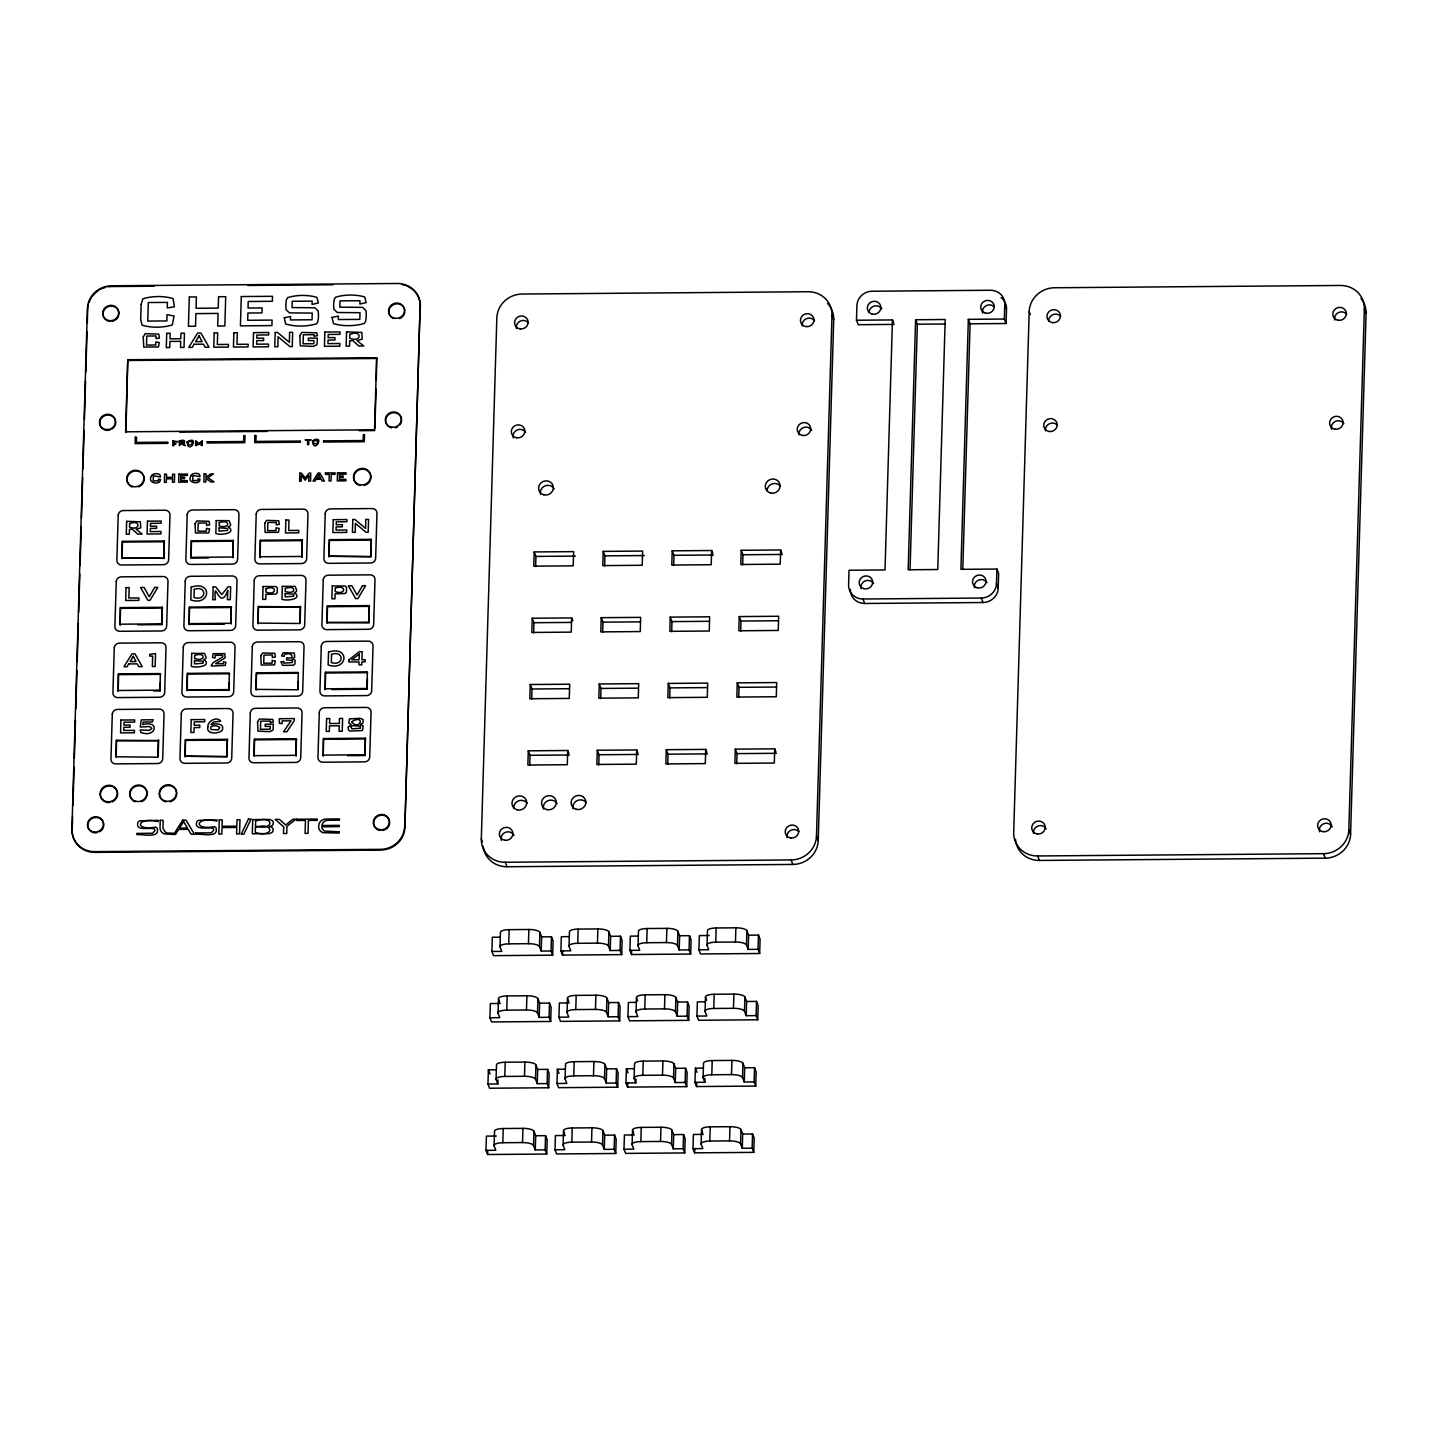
<?xml version="1.0" encoding="UTF-8"?>
<svg xmlns="http://www.w3.org/2000/svg" width="1438" height="1438" viewBox="0 0 1438 1438"><rect width="100%" height="100%" fill="white"/><g stroke="black" fill="none" stroke-linecap="round" stroke-linejoin="round"><path stroke-width="1.5" d="M71.918 829.331L87.412 308.469A23.583 22.325 -21.2 0 1 111.499 285.785L397.355 283.484A23.583 22.325 -21.2 0 1 420.112 305.791L404.887 827.389A23.583 22.325 -21.2 0 1 380.818 850.074L94.944 852.375A23.583 22.325 -21.2 0 1 72.206 830.068L71.918 829.331A23.583 22.325 -21.2 0 0 94.656 851.638L94.944 852.375M72.206 830.068L72.601 816.604M72.943 805.388L74.075 767.209M74.345 758.239L75.477 720.061M75.801 708.844L76.951 670.665M77.203 661.696L78.353 623.535M78.677 612.3L79.809 574.139M80.079 565.152L81.211 526.991M81.481 518.004L82.685 477.596M82.955 468.608L84.087 430.447M84.429 419.231L85.561 381.052M85.831 372.083L87.035 331.657M87.305 322.687L87.7 309.206A23.583 22.325 -21.2 0 1 88.455 304.101M116.442 740.211L115.957 756.783L158.144 757.197L158.629 740.624L116.442 740.211L116.244 757.52M118.419 673.919L118.222 691.229L118.419 673.919L160.319 673.577L160.103 690.905L153.489 690.959M120.397 607.627L120.181 624.937L120.397 607.627L162.296 607.285L162.081 624.613L137.832 624.811M121.871 557.908L122.374 541.335L164.256 540.994L164.058 558.321L121.871 557.908L164.058 558.321M127.766 359.734L125.627 431.813L374.527 429.8L376.684 357.738L127.766 359.734L125.915 432.55M122.158 558.645L122.374 541.335M157.856 756.442L158.342 739.869M162.081 624.613L162.296 607.285M163.77 557.567L164.256 540.994M160.103 690.905L160.355 682.619M184.963 756.226L185.448 739.653L227.348 739.312L227.15 756.64L184.963 756.226L227.15 756.64M186.922 689.934L187.425 673.361L229.325 673.02L229.109 690.348L186.922 689.934L228.822 689.593M224.472 624.11L189.187 624.38L189.403 607.07L231.284 606.728L231.087 624.056M208.798 557.962L191.164 558.106L191.362 540.778L233.262 540.436L233.064 557.764M185.25 756.963L185.448 739.653M187.228 690.671L187.425 673.361M189.187 624.38L189.403 607.07M191.164 558.106L191.362 540.778M226.845 755.885L227.348 739.312M231.284 606.728L230.799 623.301L188.899 623.643M233.262 540.436L232.776 557.009L190.877 557.351M229.109 690.348L229.361 682.061M254.454 739.096L253.969 755.669L295.851 755.327L296.354 738.755L254.454 739.096L254.256 756.424M297.828 689.036L298.313 672.463L256.431 672.804L255.928 689.377L298.115 689.791L298.367 681.504M258.391 606.512L257.905 623.085L300.093 623.499L300.578 606.926L258.391 606.512L258.193 623.84M260.368 540.221L260.17 557.549L260.368 540.221L302.268 539.879L302.07 557.207L302.268 539.879M256.216 690.132L256.431 672.804M299.805 622.744L300.29 606.171M296.138 756.082L296.354 738.755M323.46 738.539L323.244 755.867L323.46 738.539L365.36 738.197L365.144 755.525L347.511 755.669M325.437 672.247L325.222 689.575L325.437 672.247L367.319 671.906L367.121 689.233L331.836 689.521M326.911 622.528L327.397 605.955L369.296 605.614L369.099 622.942L326.911 622.528L368.811 622.187L369.296 605.614M328.889 556.236L329.374 539.663L371.274 539.322L371.076 556.65L328.889 556.236L371.076 556.65M327.199 623.283L327.397 605.955M329.176 556.991L329.374 539.663M365.144 755.525L365.36 738.197M370.77 555.895L371.274 539.322M367.121 689.233L367.427 678.88M374.887 428.362L376.055 389.051M376.307 380.315L376.684 357.738M404.887 827.389L420.112 305.791M482.485 841.769L481.317 838.785L496.829 317.924A24.823 23.493 -21.2 0 1 522.174 294.035L808.048 291.734A24.823 23.493 -21.2 0 1 831.991 315.21L833.716 319.685L818.222 840.547A24.823 23.493 -21.2 0 1 792.859 864.436L507.003 866.737A24.823 23.493 -21.2 0 1 483.168 846.335M485.99 1150.346L495.84 1150.256L494.115 1145.78L494.528 1131.58A9.922 2.966 1.7 0 1 503.228 1128.524L522.947 1128.363A9.922 2.966 1.7 0 1 533.965 1131.257L535.691 1135.732L545.559 1135.66L547.177 1139.831L546.746 1154.049L487.608 1154.516L485.99 1150.346L486.404 1136.128L496.272 1136.056M487.967 1084.054L497.818 1083.964L496.074 1079.489L496.505 1065.288A9.922 2.966 1.7 0 1 505.205 1062.233L524.924 1062.071A9.922 2.966 1.7 0 1 535.943 1064.965L537.668 1069.441L547.536 1069.369L549.154 1073.539L548.723 1087.757L489.585 1088.224L487.967 1084.054L488.381 1069.836L496.272 1069.782M489.927 1017.762L499.795 1017.673L498.051 1013.197L498.483 998.997A9.922 2.966 1.7 0 1 507.183 995.941L526.901 995.779A9.922 2.966 1.7 0 1 537.902 998.673L539.645 1003.149L549.496 1003.077L551.114 1007.247L550.7 1021.465L491.544 1021.933L489.927 1017.762L490.358 1003.544L500.208 1003.472M491.904 951.471L501.772 951.381L500.029 946.905L500.442 932.705A9.922 2.966 1.7 0 1 509.142 929.649L528.86 929.487A9.922 2.966 1.7 0 1 539.879 932.381L541.623 936.857L551.473 936.785L553.091 940.955L552.677 955.174L493.522 955.641L491.904 951.471L492.335 937.252L500.208 937.199M487.608 1154.516L487.734 1150.454M497.818 1083.964L497.943 1079.902M494.115 1145.78A9.922 2.966 1.7 0 1 502.815 1142.725L503.228 1128.524M496.074 1079.489A9.922 2.966 1.7 0 1 504.774 1076.433L505.205 1062.233M498.051 1013.197A9.922 2.966 1.7 0 1 506.751 1010.141L507.183 995.941M500.029 946.905A9.922 2.966 1.7 0 1 508.728 943.849L509.142 929.649M528.285 750.816L527.872 765.034L567.291 764.71L567.722 750.51L528.285 750.816L530.029 755.292L529.723 765.447M530.263 684.524L529.831 698.742L569.268 698.419L569.682 684.218L530.263 684.524L531.988 689L531.701 699.156M532.24 618.232L531.808 632.45L571.246 632.127L571.659 617.927L532.24 618.232L533.965 622.708L533.66 632.864M534.199 551.94L533.786 566.159L573.205 565.835L573.636 551.635L534.199 551.94L535.943 556.416L535.637 566.572M546.746 1154.049L545.128 1149.861L535.278 1149.951L533.534 1145.475A9.922 2.966 1.7 0 0 522.533 1142.563L522.947 1128.363M548.723 1087.757L547.105 1083.569L537.255 1083.659L535.511 1079.183A9.922 2.966 1.7 0 0 524.493 1076.271L524.924 1062.071M550.7 1021.465L549.082 1017.277L539.214 1017.367L537.488 1012.891A9.922 2.966 1.7 0 0 526.47 1009.979L526.901 995.779M552.677 955.174L551.06 950.985L541.191 951.075L539.466 946.599A9.922 2.966 1.7 0 0 528.447 943.688L528.86 929.487M533.534 1145.475L533.965 1131.257M535.511 1079.183L535.943 1064.965M537.488 1012.891L537.902 998.673M539.466 946.599L539.879 932.381M535.278 1149.951L535.691 1135.732M537.255 1083.659L537.668 1069.441M539.214 1017.367L539.645 1003.149M541.191 951.075L541.623 936.857M545.128 1149.861L545.559 1135.66M547.105 1083.569L547.536 1069.369M549.082 1017.277L549.496 1003.077M551.06 950.985L551.473 936.785M554.996 1149.789L564.846 1149.699L563.121 1145.223L563.534 1131.023A9.922 2.966 1.7 0 1 572.234 1127.967L591.953 1127.805A9.922 2.966 1.7 0 1 602.971 1130.699L604.697 1135.175L614.565 1135.103L616.183 1139.273L615.752 1153.492L556.614 1153.959L554.996 1149.789L555.41 1135.571L565.278 1135.499M556.955 1083.497L566.824 1083.407L565.08 1078.931L565.511 1064.731A9.922 2.966 1.7 0 1 574.211 1061.675L593.93 1061.514A9.922 2.966 1.7 0 1 604.931 1064.408L606.674 1068.883L616.525 1068.811L618.16 1072.982L617.729 1087.2L558.591 1087.667L556.955 1083.497L557.387 1069.279L565.278 1069.225M558.933 1017.205L568.801 1017.115L567.057 1012.64L567.489 998.439A9.922 2.966 1.7 0 1 576.189 995.384L595.889 995.222A9.922 2.966 1.7 0 1 606.908 998.116L608.651 1002.592L618.502 1002.52L620.12 1006.69L619.706 1020.908L560.55 1021.375L558.933 1017.205L559.364 1002.987L569.214 1002.915M560.91 950.913L570.76 950.824L569.035 946.348L569.448 932.148A9.922 2.966 1.7 0 1 578.148 929.092L597.866 928.93A9.922 2.966 1.7 0 1 608.885 931.824L610.629 936.3L620.479 936.228L622.097 940.398L621.683 954.616L562.528 955.084L560.91 950.913L561.323 936.695L569.214 936.641M562.528 955.084L562.653 951.021M563.121 1145.223A9.922 2.966 1.7 0 1 571.821 1142.167L572.234 1127.967M565.08 1078.931A9.922 2.966 1.7 0 1 573.78 1075.876L574.211 1061.675M567.057 1012.64A9.922 2.966 1.7 0 1 575.757 1009.584L576.189 995.384M569.035 946.348A9.922 2.966 1.7 0 1 577.734 943.292L578.148 929.092M597.291 750.259L596.86 764.477L636.297 764.153L636.728 749.953L597.291 750.259L599.035 754.734L598.729 764.89M599.269 683.967L598.837 698.185L638.274 697.861L638.688 683.661L599.269 683.967L600.994 688.442L600.689 698.598M601.228 617.675L600.814 631.893L640.252 631.57L640.665 617.369L601.228 617.675L602.971 622.151L602.666 632.307M603.205 551.383L602.792 565.601L642.211 565.278L642.642 551.078L603.205 551.383L604.949 555.859L604.643 566.015M615.752 1153.492L614.134 1149.304L604.284 1149.393L602.54 1144.918A9.922 2.966 1.7 0 0 591.521 1142.006L591.953 1127.805M617.729 1087.2L616.111 1083.012L606.243 1083.102L604.517 1078.626A9.922 2.966 1.7 0 0 593.499 1075.714L593.93 1061.514M619.706 1020.908L618.088 1016.72L608.22 1016.81L606.494 1012.334A9.922 2.966 1.7 0 0 595.476 1009.422L595.889 995.222M621.683 954.616L620.048 950.428L610.197 950.518L608.454 946.042A9.922 2.966 1.7 0 0 597.453 943.13L597.866 928.93M602.54 1144.918L602.971 1130.699M604.517 1078.626L604.931 1064.408M606.494 1012.334L606.908 998.116M608.454 946.042L608.885 931.824M604.284 1149.393L604.697 1135.175M606.243 1083.102L606.674 1068.883M608.22 1016.81L608.651 1002.592M610.197 950.518L610.629 936.3M614.134 1149.304L614.565 1135.103M616.111 1083.012L616.525 1068.811M618.088 1016.72L618.502 1002.52M620.048 950.428L620.479 936.228M624.002 1149.232L633.852 1149.142L632.109 1144.666L632.54 1130.466A9.922 2.966 1.7 0 1 641.24 1127.41L660.959 1127.248A9.922 2.966 1.7 0 1 671.977 1130.142L673.703 1134.618L683.571 1134.546L685.189 1138.716L684.758 1152.934L625.62 1153.402L624.002 1149.232L624.416 1135.031L634.266 1134.942M625.961 1082.94L635.83 1082.85L634.086 1078.374L634.518 1064.174A9.922 2.966 1.7 0 1 643.217 1061.118L662.936 1060.956A9.922 2.966 1.7 0 1 673.937 1063.85L675.68 1068.326L685.531 1068.254L687.148 1072.424L686.735 1086.643L627.579 1087.11L625.961 1082.94L626.393 1068.74L634.284 1068.668M627.939 1016.648L637.789 1016.558L636.063 1012.082L636.477 997.882A9.922 2.966 1.7 0 1 645.177 994.826L664.895 994.665A9.922 2.966 1.7 0 1 675.914 997.559L677.658 1002.034L687.508 1001.962L689.126 1006.133L688.712 1020.351L629.556 1020.818L627.939 1016.648L628.37 1002.448L636.243 1002.376M629.916 950.356L639.766 950.266L638.041 945.791L638.454 931.59A9.922 2.966 1.7 0 1 647.154 928.535L666.873 928.373A9.922 2.966 1.7 0 1 677.891 931.267L679.617 935.743L689.485 935.671L691.103 939.841L690.671 954.059L631.534 954.526L629.916 950.356L630.329 936.156L638.22 936.084M627.579 1087.11L627.705 1083.048M631.534 954.526L631.659 950.464M635.83 1082.85L635.938 1078.806M632.109 1144.666A9.922 2.966 1.7 0 1 640.809 1141.61L641.24 1127.41M634.086 1078.374A9.922 2.966 1.7 0 1 642.786 1075.318L643.217 1061.118M636.063 1012.082A9.922 2.966 1.7 0 1 644.763 1009.027L645.177 994.826M638.041 945.791A9.922 2.966 1.7 0 1 646.741 942.735L647.154 928.535M666.297 749.701L665.866 763.92L705.303 763.596L705.716 749.396L666.297 749.701L668.023 754.177L667.735 764.333M668.275 683.409L667.843 697.628L707.28 697.304L707.694 683.104L668.275 683.409L670 687.885L669.695 698.041M670.234 617.118L669.82 631.336L709.24 631.012L709.671 616.812L670.234 617.118L671.977 621.593L671.672 631.749M672.211 550.826L671.798 565.044L711.217 564.721L711.648 550.52L672.211 550.826L673.955 555.302L673.649 565.458M684.758 1152.934L683.14 1148.746L673.29 1148.836L671.546 1144.36A9.922 2.966 1.7 0 0 660.527 1141.448L660.959 1127.248M686.735 1086.643L685.117 1082.455L675.249 1082.544L673.523 1078.069A9.922 2.966 1.7 0 0 662.505 1075.157L662.936 1060.956M688.712 1020.351L687.094 1016.163L677.226 1016.253L675.501 1011.777A9.922 2.966 1.7 0 0 664.482 1008.865L664.895 994.665M690.671 954.059L689.054 949.871L679.203 949.961L677.46 945.485A9.922 2.966 1.7 0 0 666.459 942.573L666.873 928.373M671.546 1144.36L671.977 1130.142M673.523 1078.069L673.937 1063.85M675.501 1011.777L675.914 997.559M677.46 945.485L677.891 931.267M673.29 1148.836L673.703 1134.618M675.249 1082.544L675.68 1068.326M677.226 1016.253L677.658 1002.034M679.203 949.961L679.617 935.743M683.14 1148.746L683.571 1134.546M685.117 1082.455L685.531 1068.254M687.094 1016.163L687.508 1001.962M689.054 949.871L689.485 935.671M692.99 1148.674L702.858 1148.585L701.115 1144.109L701.546 1129.909A9.922 2.966 1.7 0 1 710.246 1126.853L729.965 1126.691A9.922 2.966 1.7 0 1 740.965 1129.603L742.709 1134.061L752.559 1133.989L754.195 1138.159L753.764 1152.377L694.626 1152.845L692.99 1148.674L693.422 1134.474L703.272 1134.384M694.967 1082.383L704.836 1082.293L703.092 1077.817L703.524 1063.617A9.922 2.966 1.7 0 1 712.223 1060.561L731.924 1060.399A9.922 2.966 1.7 0 1 742.943 1063.311L744.686 1067.769L754.537 1067.697L756.154 1071.867L755.741 1086.085L696.585 1086.553L694.967 1082.383L695.399 1068.182L703.272 1068.11M696.945 1016.091L706.795 1016.001L705.069 1011.543L705.483 997.325A9.922 2.966 1.7 0 1 714.183 994.269L733.901 994.107A9.922 2.966 1.7 0 1 744.92 997.019L746.646 1001.495L756.514 1001.405L758.132 1005.575L757.718 1019.794L698.562 1020.261L696.945 1016.091L697.358 1001.891L705.249 1001.819M698.922 949.799L708.772 949.709L707.047 945.251L707.46 931.033A9.922 2.966 1.7 0 1 716.16 927.977L735.879 927.816A9.922 2.966 1.7 0 1 746.897 930.728L748.623 935.203L758.491 935.113L760.109 939.284L759.677 953.502L700.54 953.969L698.922 949.799L699.335 935.599L709.204 935.509M694.626 1152.845L694.734 1148.782M696.585 1086.553L696.711 1082.49M704.836 1082.293L704.944 1078.248M701.115 1144.109A9.922 2.966 1.7 0 1 709.815 1141.053L710.246 1126.853M703.092 1077.817A9.922 2.966 1.7 0 1 711.792 1074.761L712.223 1060.561M705.069 1011.543A9.922 2.966 1.7 0 1 713.769 1008.469L714.183 994.269M707.047 945.251A9.922 2.966 1.7 0 1 715.747 942.178L716.16 927.977M735.303 749.162L734.872 763.362L774.309 763.039L774.723 748.839L735.303 749.162L737.029 753.62L736.723 763.776M737.263 682.87L736.849 697.071L776.286 696.747L776.7 682.547L737.263 682.87L739.006 687.328L738.701 697.484M739.24 616.578L738.826 630.779L778.246 630.455L778.677 616.255L739.24 616.578L740.983 621.054L740.678 631.192M741.217 550.287L740.786 564.487L780.223 564.163L780.654 549.963L741.217 550.287L742.961 554.762L742.655 564.9M753.764 1152.377L752.146 1148.189L742.278 1148.279L740.552 1143.803A9.922 2.966 1.7 0 0 729.533 1140.891L729.965 1126.691M755.741 1086.085L754.123 1081.897L744.255 1081.987L742.529 1077.511A9.922 2.966 1.7 0 0 731.511 1074.599L731.924 1060.399M757.718 1019.794L756.082 1015.605L746.232 1015.695L744.489 1011.22A9.922 2.966 1.7 0 0 733.488 1008.308L733.901 994.107M759.677 953.502L758.06 949.314L748.209 949.404L746.466 944.928A9.922 2.966 1.7 0 0 735.447 942.016L735.879 927.816M740.552 1143.803L740.965 1129.603M742.529 1077.511L742.943 1063.311M744.489 1011.22L744.92 997.019M746.466 944.928L746.897 930.728M742.278 1148.279L742.709 1134.061M744.255 1081.987L744.686 1067.769M746.232 1015.695L746.646 1001.495M748.209 949.404L748.623 935.203M752.146 1148.189L752.559 1133.989M754.123 1081.897L754.537 1067.697M756.082 1015.605L756.514 1001.405M758.06 949.314L758.491 935.113M818.222 840.547L816.478 836.071L831.991 315.21M894.184 324.413L858.198 324.7L856.473 320.225L856.904 305.539A14.901 14.092 -21.2 0 1 872.111 291.231L990.405 290.26A14.901 14.092 -21.2 0 1 1004.767 304.353L1006.51 308.828L1006.079 323.514L970.093 323.802L968.349 319.326L1004.335 319.038L1006.079 323.514M856.473 320.225L892.459 319.937L885.017 569.951L849.031 570.239L848.6 584.924A14.901 14.092 -21.2 0 0 862.962 598.999L864.687 603.475L982.981 602.522A14.901 14.092 -21.2 0 0 998.188 588.196L998.637 573.528L996.894 569.053L960.908 569.34L968.349 319.326M915.611 319.757L908.169 569.772L937.756 569.52L945.197 319.506L915.611 319.757L917.354 324.215L910.038 569.772M962.777 569.34L970.093 323.802M998.188 588.196L996.462 583.72L996.894 569.053M1004.335 319.038L1004.767 304.353M1366.082 313.412L1364.356 308.936A24.823 23.493 -21.2 0 0 1340.414 285.461L1054.539 287.762A24.823 23.493 -21.2 0 0 1029.195 311.633L1013.7 832.494A24.823 23.493 -21.2 0 0 1037.625 855.97L1039.368 860.445L1325.243 858.144A24.823 23.493 -21.2 0 0 1350.588 834.274L1366.082 313.412A24.823 23.493 -21.2 0 0 1362.325 300.29M1350.588 834.274L1348.844 829.798L1364.356 308.936M107.958 286.863A23.583 22.325 -21.2 0 1 111.787 286.539L154.208 286.198M248.019 285.443L332.879 284.76M917.354 324.215L944.82 323.999M128.054 360.489L376.972 358.475M179.732 432.119L267.18 431.418M359.123 430.681L374.815 430.555M122.661 542.072L164.543 541.749M191.649 541.533L233.549 541.191M260.655 540.976L302.555 540.634M329.662 540.418L371.561 540.077M259.883 556.794L301.782 556.452M535.943 556.416L575.38 556.111M604.949 555.859L644.368 555.553M673.955 555.302L713.374 554.996M742.961 554.762L782.38 554.439M862.962 598.999L981.255 598.046A14.901 14.092 -21.2 0 0 996.462 583.72M120.684 608.364L162.584 608.04M189.69 607.807L231.572 607.483M258.696 607.267L300.578 606.926M327.684 606.71L369.584 606.369M119.893 624.2L161.793 623.858M533.965 622.708L571.21 622.42M602.971 622.151L640.216 621.863M671.977 621.593L709.222 621.306M740.983 621.054L778.228 620.749M118.707 674.656L160.607 674.332M187.713 674.098L229.613 673.775M256.719 673.559L298.619 673.218M325.725 673.002L367.607 672.66M117.934 690.492L159.816 690.15M324.934 688.82L366.834 688.478M531.988 689L569.232 688.712M600.994 688.442L638.238 688.155M670 687.885L707.244 687.598M739.006 687.328L776.25 687.04M116.73 740.947L158.629 740.624M185.736 740.39L227.635 740.067M254.742 739.851L296.641 739.509M323.748 739.294L365.647 738.952M322.957 755.112L364.857 754.77M530.029 755.292L569.448 754.986M599.035 754.734L638.454 754.429M668.023 754.177L707.46 753.871M737.029 753.62L776.466 753.314M94.656 851.638L380.531 849.337A23.583 22.325 -21.2 0 0 404.599 826.652M1037.625 855.97L1323.499 853.669A24.823 23.493 -21.2 0 0 1348.844 829.798M481.317 838.785A24.823 23.493 -21.2 0 0 505.259 862.261L791.134 859.96A24.823 23.493 -21.2 0 0 816.478 836.071M508.728 943.849L528.447 943.688M577.734 943.292L597.453 943.13M646.741 942.735L666.459 942.573M715.747 942.178L735.447 942.016M506.751 1010.141L526.47 1009.979M575.757 1009.584L595.476 1009.422M644.763 1009.027L664.482 1008.865M713.769 1008.469L733.488 1008.308M504.774 1076.433L524.493 1076.271M573.78 1075.876L593.499 1075.714M642.786 1075.318L662.505 1075.157M711.792 1074.761L731.511 1074.599M502.815 1142.725L522.533 1142.563M571.821 1142.167L591.521 1142.006M640.809 1141.61L660.527 1141.448M709.815 1141.053L729.533 1140.891M196.629 442.311C198.516 449.735 202.686 436.757 201.086 445.492L202.165 445.492L202.309 440.657L198.965 443.605L195.748 440.711L195.604 445.546L196.539 445.528L196.629 442.041M1323.499 853.669L1325.243 858.144M1029.195 311.633L1030.345 314.616M892.459 319.937L893.609 322.921M981.255 598.046L982.981 602.522M780.654 549.963L781.805 552.947M711.648 550.52L712.799 553.504M774.723 748.839L775.891 751.822M791.134 859.96L792.859 864.436M705.716 749.396L706.885 752.38M636.728 749.953L637.879 752.937M571.659 617.927L572.827 620.91M705.483 997.325L706.651 1000.309M695.399 1068.182L697.017 1072.353M567.722 750.51L568.873 753.494M701.546 1129.909L702.697 1132.892M636.477 997.882L637.645 1000.866M626.393 1068.74L628.011 1072.91M632.54 1130.466L633.691 1133.45M567.489 998.439L568.639 1001.423M505.259 862.261L507.003 866.737M557.387 1069.279L559.005 1073.467M563.534 1131.023L564.685 1134.007M498.483 998.997L499.633 1001.98M488.381 1069.836L489.999 1074.024M393.221 318.445A8.071 7.639 -21.2 0 1 392.322 305.269A8.071 7.639 -21.2 0 1 404.815 310.428M404.815 311.866A8.071 7.639 -21.2 0 1 399.584 318.589M109.737 321.393A8.071 7.639 -21.2 0 1 103.033 313.017A8.071 7.639 -21.2 0 1 111.876 306.078A8.071 7.639 -21.2 0 1 118.959 314.185M118.671 315.605A8.071 7.639 -21.2 0 1 115.489 319.955M114.177 320.692A8.071 7.639 -21.2 0 1 111.751 321.393M388.314 426.331A8.071 7.639 -21.2 0 1 387.469 415.636A8.071 7.639 -21.2 0 1 398.632 414.198A8.071 7.639 -21.2 0 1 399.944 424.839M397.697 426.834A8.071 7.639 -21.2 0 1 395.378 427.805M391.388 427.841A8.071 7.639 -21.2 0 1 389.123 426.888M162.692 800.409A8.682 8.233 -21.2 0 1 160.786 789.714A8.682 8.233 -21.2 0 1 171.661 786.119A8.682 8.233 -21.2 0 1 176.407 795.879M176.011 796.904A8.682 8.233 -21.2 0 1 173.189 800.337M172.236 800.948A8.682 8.233 -21.2 0 1 170.133 801.775M165.658 801.829A8.682 8.233 -21.2 0 1 163.608 801.002M376.738 829.115A8.071 7.639 -21.2 0 1 374.707 819.193A8.071 7.639 -21.2 0 1 384.791 815.67A8.071 7.639 -21.2 0 1 389.321 824.693M388.979 825.628A8.071 7.639 -21.2 0 1 386.139 829.043M384.827 829.78A8.071 7.639 -21.2 0 1 382.4 830.481M379.902 830.427A8.071 7.639 -21.2 0 1 377.565 829.618M91.69 831.919A8.071 7.639 -21.2 0 1 88.599 821.943A8.071 7.639 -21.2 0 1 98.916 817.97A8.071 7.639 -21.2 0 1 103.302 827.461M102.907 828.378A8.071 7.639 -21.2 0 1 99.402 831.865M97.029 832.692A8.071 7.639 -21.2 0 1 92.589 832.332M132.296 799.941A8.682 8.233 -21.2 0 1 131.865 789.049A8.682 8.233 -21.2 0 1 143.081 786.82A8.682 8.233 -21.2 0 1 146.442 797.137M145.903 798.126A8.682 8.233 -21.2 0 1 145.256 799.025M144.483 799.852A8.682 8.233 -21.2 0 1 143.62 800.571M142.668 801.182A8.682 8.233 -21.2 0 1 141.643 801.667M135.028 801.721A8.682 8.233 -21.2 0 1 133.123 800.66M415.025 291.752A23.583 22.325 -21.2 0 1 420.399 306.528M402.209 284.616A23.583 22.325 -21.2 0 1 405.139 285.371M406.559 285.874A23.583 22.325 -21.2 0 1 408.608 286.791M409.273 287.151A23.583 22.325 -21.2 0 1 412.922 289.685M413.479 290.17A23.583 22.325 -21.2 0 1 414.521 291.213M129.33 485.163A8.682 8.233 -21.2 0 1 128.917 474.252A8.682 8.233 -21.2 0 1 140.133 472.041A8.682 8.233 -21.2 0 1 143.494 482.359M142.955 483.33A8.682 8.233 -21.2 0 1 141.535 485.055M140.672 485.774A8.682 8.233 -21.2 0 1 138.677 486.871M132.08 486.925A8.682 8.233 -21.2 0 1 130.157 485.864M359.86 485.451A8.682 8.233 -21.2 0 1 354.072 475.349A8.682 8.233 -21.2 0 1 364.803 469.399A8.682 8.233 -21.2 0 1 370.609 479.501M370.213 480.526A8.682 8.233 -21.2 0 1 364.335 485.415M88.904 302.681A23.583 22.325 -21.2 0 1 89.731 300.596M90.055 299.913A23.583 22.325 -21.2 0 1 91.169 297.936M92.014 296.677A23.583 22.325 -21.2 0 1 96.777 291.752M97.389 291.303A23.583 22.325 -21.2 0 1 98.665 290.422M99.977 289.649A23.583 22.325 -21.2 0 1 101.361 288.93M102.763 288.319A23.583 22.325 -21.2 0 1 105.693 287.348M117.377 792.068A8.682 8.233 -21.2 0 1 116.334 798.36M115.687 799.258A8.682 8.233 -21.2 0 1 114.914 800.085M114.051 800.804A8.682 8.233 -21.2 0 1 112.056 801.901M109.863 802.476A8.682 8.233 -21.2 0 1 105.459 801.955M104.471 801.487A8.682 8.233 -21.2 0 1 103.482 788.096A8.682 8.233 -21.2 0 1 117.053 791.044M103.248 429.207A8.071 7.639 -21.2 0 1 101.81 417.685A8.071 7.639 -21.2 0 1 113.944 417.595A8.071 7.639 -21.2 0 1 111.822 429.135M109.989 429.962A8.071 7.639 -21.2 0 1 104.111 429.656M864.687 603.475A14.901 14.092 -21.2 0 1 850.325 589.4M1001.064 297.612A14.901 14.092 -21.2 0 1 1006.51 308.828M974.425 587.711A6.83 6.471 -21.2 0 1 986.971 582.678M861.056 588.627A6.83 6.471 -21.2 0 1 873.621 583.576M982.585 313.071A6.83 6.471 -21.2 0 1 994.107 306.689M869.055 312.298A6.83 6.471 -21.2 0 1 881.782 308.954M787.107 837.689A6.83 6.471 -21.2 0 1 798.791 831.524M802.242 325.905A6.83 6.471 -21.2 0 1 814.537 320.746M540.508 494.312A7.442 7.046 -21.2 0 1 554.205 488.812M573.025 808.857A7.442 7.046 -21.2 0 1 586.219 802.602M543.456 809.109A7.442 7.046 -21.2 0 1 557.153 803.608M513.726 808.426A7.442 7.046 -21.2 0 1 527.081 803.069M501.341 840.385A6.83 6.471 -21.2 0 1 505.529 832.278A6.83 6.471 -21.2 0 1 514.049 835.496M829.061 305.323A24.823 23.493 -21.2 0 1 833.716 319.685M827.551 303.562A24.823 23.493 -21.2 0 1 828.072 304.137M767.029 490.646A7.442 7.046 -21.2 0 1 780.421 486.224M513.312 437.907A6.83 6.471 -21.2 0 1 525.643 432.299M516.44 328.601A6.83 6.471 -21.2 0 1 528.411 322.741M799.007 434.797A6.83 6.471 -21.2 0 1 811.715 430.339M1033.527 833.303A6.83 6.471 -21.2 0 1 1046.253 828.845M1360.941 298.439A24.823 23.493 -21.2 0 1 1361.894 299.661M1039.368 860.445A24.823 23.493 -21.2 0 1 1015.48 839.289M1319.581 831.793A6.83 6.471 -21.2 0 1 1323.769 823.704A6.83 6.471 -21.2 0 1 1332.307 826.904M1045.498 430.825A6.83 6.471 -21.2 0 1 1057.541 425.36M1048.679 321.519A6.83 6.471 -21.2 0 1 1060.507 316.144M1334.698 320.009A6.83 6.471 -21.2 0 1 1346.651 314.149M1331.552 429.315A6.83 6.471 -21.2 0 1 1343.883 423.707M112.29 714.201L110.96 759.192A4.961 4.691 -21.2 0 0 115.741 763.884L157.641 763.542A4.961 4.691 -21.2 0 0 162.71 758.779L164.04 713.787A4.961 4.691 -21.2 0 0 159.258 709.096L117.359 709.437A4.961 4.691 -21.2 0 0 112.29 714.201M114.267 647.909L112.919 692.9A4.961 4.691 -21.2 0 0 117.718 697.592L159.618 697.25A4.961 4.691 -21.2 0 0 164.687 692.487L166.017 647.495A4.961 4.691 -21.2 0 0 161.236 642.804L119.336 643.146A4.961 4.691 -21.2 0 0 114.267 647.909M116.244 581.617L114.896 626.609A4.961 4.691 -21.2 0 0 119.696 631.3L161.577 630.958A4.961 4.691 -21.2 0 0 166.646 626.195L167.994 581.204A4.961 4.691 -21.2 0 0 163.195 576.512L121.313 576.854A4.961 4.691 -21.2 0 0 116.244 581.617M118.204 515.325L116.873 560.317A4.961 4.691 -21.2 0 0 121.655 565.008L163.555 564.667A4.961 4.691 -21.2 0 0 168.623 559.903L169.972 514.912A4.961 4.691 -21.2 0 0 165.172 510.22L123.273 510.562A4.961 4.691 -21.2 0 0 118.204 515.325M126.652 521.329L126.274 534.199L129.348 534.181L129.492 529.328L132.44 529.292L137.689 534.109L142.164 534.073L136.125 529.274L140.762 527.854L140.403 521.814L126.652 521.329M120.954 720.043L120.576 732.913L134.399 732.787L134.471 730.378L123.758 730.45L123.848 727.269L130.031 727.215L130.103 725.022L123.92 725.076L124.01 722.2L134.597 722.11L134.669 719.935L120.954 720.043M126.041 587.621L125.663 600.491L138.821 600.383L138.893 597.956L128.845 598.028L129.15 587.585L126.041 587.621M129.654 523.54L129.546 527.117C140.511 531.503 141.05 518.992 129.654 523.54M135.316 437.224L135.136 443.623L167.887 443.353L167.922 442.167L136.394 442.419L136.556 437.206L135.316 437.224M141.14 304.299L140.69 319.721L142.074 325.186C151.439 327.972 162.943 327.828 172.272 324.952L174.106 316.001L167.06 314.634L166.88 320.926L147.737 321.087L148.294 302.537L167.419 302.393L167.257 307.93L174.393 306.797L173.063 298.583C163.716 295.761 152.194 295.904 142.865 298.816L141.14 304.299M143.261 336.887L143.71 347.061L158.414 346.953L159.312 342.586L155.879 341.92L155.789 344.994L146.478 345.066L146.748 336.043L156.059 335.953L155.969 338.667L159.456 338.11L158.809 334.101L145.22 333.67L143.261 336.887M137.059 833.447L137.023 834.723C141.481 833.698 160.157 839.109 157.281 828.522A3.972 3.757 -21.2 0 0 155.699 827.138C133.662 831.164 136.466 816.407 158.108 821.637L158.162 820.343L139.702 820.81A3.972 3.757 -21.2 0 0 138.03 822.212C134.669 831.703 149.804 827.138 154.118 828.809A2.481 2.355 -21.2 0 1 154.891 830.607L152.572 833.267L137.059 833.447M147.467 521.167L147.071 534.037L160.912 533.929L160.984 531.503L150.271 531.593L150.361 528.393L156.544 528.339L156.616 526.164L150.433 526.2L150.505 523.342L161.11 523.252L161.164 521.059L147.467 521.167M151.403 476.266C146.712 483.348 160.75 485.577 160.445 479.465L158.522 479.106L158.468 480.831L153.219 480.867L153.363 475.78L160.535 476.949C161.398 472.581 151.835 472.725 151.403 476.266M149.84 654.434L149.786 656.141L152.644 656.123L152.338 666.549L155.16 666.513L155.538 653.553L149.84 654.434M166.718 333.328L166.287 347.583L169.738 347.565L169.936 341.417L180.721 341.327L180.541 347.475L184.01 347.457L184.441 333.185L180.954 333.203L180.793 338.739L170.008 338.829L170.169 333.292L166.718 333.328M164.615 474.252L164.381 482.287L166.323 482.287L166.431 478.818L172.524 478.764L172.416 482.233L174.375 482.215L174.609 474.181L172.65 474.181L172.56 477.308L166.484 477.362L166.574 474.234L164.615 474.252M160.211 820.325L160.031 828.396A7.442 7.046 -21.2 0 0 164.309 833.932L173.099 834.435L173.135 833.159L167.976 833.087A6.705 6.345 -21.2 0 1 164.957 831.721L162.943 828.054L163.159 820.307L160.211 820.325M172.884 440.891L172.74 445.726L173.908 445.708L173.962 443.875L176.083 443.875L173.98 442.994L174.034 441.736L177.935 441.7L172.884 440.891M179.408 440.837L179.265 445.672L181.583 443.839L185.232 445.618C181.314 444.935 189.169 438.284 179.408 440.837M178.887 474.145L178.654 482.179L187.3 482.107L187.353 480.598L180.649 480.651L180.703 478.656L184.567 478.62L184.603 477.254L180.739 477.29L180.793 475.493L187.425 475.439L187.461 474.073L178.887 474.145M180.541 441.664L180.487 443.012L183.633 442.778L183.417 441.664L180.541 441.664M189.313 296.983L188.432 326.264L195.532 326.21L195.91 313.61L218.055 313.43L217.695 326.031L224.849 325.977L225.712 296.677L218.558 296.731L218.217 308.109L196.071 308.289L196.395 296.911L189.313 296.983M187.066 441.933C188.648 456.188 200.583 434.222 187.066 441.933M188.252 441.646L188.162 444.684L192.009 444.666L192.099 441.61L188.252 441.646M181.296 713.643L179.966 758.635A4.961 4.691 -21.2 0 0 184.747 763.326L226.647 762.985A4.961 4.691 -21.2 0 0 231.716 758.221L233.046 713.23A4.961 4.691 -21.2 0 0 228.265 708.539L186.365 708.88A4.961 4.691 -21.2 0 0 181.296 713.643M183.273 647.352L181.925 692.343A4.961 4.691 -21.2 0 0 186.724 697.035L228.606 696.693A4.961 4.691 -21.2 0 0 233.675 691.93L235.023 646.938A4.961 4.691 -21.2 0 0 230.242 642.247L188.342 642.588A4.961 4.691 -21.2 0 0 183.273 647.352M185.25 581.06L183.902 626.051A4.961 4.691 -21.2 0 0 188.684 630.743L230.583 630.401A4.961 4.691 -21.2 0 0 235.652 625.638L237 580.646A4.961 4.691 -21.2 0 0 232.201 575.955L190.319 576.296A4.961 4.691 -21.2 0 0 185.25 581.06M187.21 514.768L185.879 559.759A4.961 4.691 -21.2 0 0 190.661 564.451L232.561 564.109A4.961 4.691 -21.2 0 0 237.629 559.346L238.96 514.355A4.961 4.691 -21.2 0 0 234.178 509.663L192.279 510.005A4.961 4.691 -21.2 0 0 187.21 514.768M190.912 475.942C186.221 483.042 200.259 485.253 199.954 479.16L198.013 478.782L197.959 480.508L192.71 480.544L192.872 475.457L200.026 476.625C200.889 472.257 191.344 472.401 190.912 475.942M191.2 587.099L190.823 599.952C210.703 606.674 212.806 580.053 191.2 587.099M195.083 523.827L195.496 533.013L208.744 532.905L209.553 528.968L206.461 528.375L206.371 531.143L197.977 531.197L198.21 523.055L206.623 522.983L206.551 525.427L209.678 524.924L209.085 521.311L196.844 520.933L195.083 523.827M191.721 653.355L191.344 666.225C194.921 668.275 213.13 666.315 203.711 659.503L204.717 659.251A2.049 1.941 -21.2 0 0 206.083 657.31L204.573 653.409L191.721 653.355M194.238 589.364L194.004 597.507C206.82 601.713 207.108 584.781 194.238 589.364M191.218 719.647L190.841 732.517L193.95 732.481L194.094 727.61L199.738 727.556L199.81 725.201L194.166 725.255L194.256 721.876L204.699 721.786L204.753 719.539L191.218 719.647M194.579 660.617L194.472 663.889L203.028 663.206A5.914 5.59 -21.2 0 0 203.1 661.138L194.579 660.617M194.723 655.422L194.633 658.496C205.724 662.397 206.209 651.378 194.723 655.422M204.124 473.929L203.89 481.982L205.85 481.964L205.958 478.423L210.865 481.928L213.992 481.892L207.899 477.686L213.543 473.857L210.721 473.875L205.994 477.272L206.083 473.911L204.124 473.929M207.198 441.808L207.162 442.994L244.802 442.688L244.999 435.588L243.777 435.588L243.597 441.52L207.198 441.808M195.892 832.962L195.856 834.256C200.313 833.231 218.971 838.624 216.095 828.054A3.972 3.757 -21.2 0 0 214.514 826.67C192.476 830.679 195.298 815.939 216.94 821.152L216.976 819.876L198.516 820.343A3.972 3.757 -21.2 0 0 196.862 821.745C193.483 831.218 208.618 826.67 212.95 828.324A2.481 2.355 -21.2 0 1 213.705 830.121L211.404 832.8L195.892 832.962M214.208 332.951L213.795 347.205L228.39 347.097L228.462 344.401L217.318 344.491L217.677 332.915L214.208 332.951M207.863 726.711C205.832 734.674 218.36 733.991 222.135 730.522C225.245 723.098 215.628 723.278 211.027 724.59L213.669 722.002L220.715 721.211C217.336 716.034 207.449 720.851 207.863 726.711M213.148 586.92L212.77 599.772L215.287 599.754C213.651 574.894 219.708 613.577 227.779 590.335L227.384 599.664L230.278 599.646L230.655 586.776L228.157 586.794L221.758 594.613L215.682 586.902L213.148 586.92M211.512 664.895L211.476 666.064L225.191 665.417L225.91 662.415L223.465 661.768L223.411 663.655L215.628 663.727L225.101 657.885L224.903 653.625L213.148 653.733L212.429 657.382L215.053 658.011L215.125 655.369L222.764 655.297L222.71 656.986L213.273 662.541L211.512 664.895M216.221 520.61L215.844 533.48C219.421 535.511 237.612 533.552 228.211 526.739L229.217 526.506A2.049 1.941 -21.2 0 0 230.583 524.564L229.073 520.664L216.221 520.61M219.079 527.872L218.971 531.143L227.528 530.46A5.914 5.59 -21.2 0 0 227.599 528.393L219.079 527.872M219.223 522.677L219.133 525.751C230.206 529.651 230.709 518.633 219.223 522.677M219.637 727.718L218.306 729.893L211.152 729.587C208.097 724.716 218.63 724.932 219.637 727.718M219.277 819.858L218.864 834.058L221.812 834.04L222.009 827.569L236.803 827.461L236.605 833.914L239.553 833.896L239.984 819.696L237.018 819.714L236.839 826.185L222.045 826.293L222.243 819.84L219.277 819.858M233.873 332.789L233.441 347.043L248.037 346.935L248.127 344.239L236.982 344.329L237.324 332.753L233.873 332.789M241.296 296.552L240.416 325.851L271.926 325.599L272.088 320.081L247.678 320.279L247.893 313.017L261.986 312.909L262.129 307.912L248.055 308.038L248.235 301.495L272.357 301.297L272.501 296.3L241.296 296.552M253.519 332.627L253.106 346.9L268.439 346.774L268.511 344.077L256.629 344.185L256.737 340.644L263.585 340.59L263.675 338.164L256.809 338.218L256.899 335.036L268.654 334.928L268.726 332.502L253.519 332.627M254.868 435.498L254.652 442.598L300.362 442.239L300.398 441.053L255.928 441.412L256.09 435.498L254.868 435.498M250.302 713.086L248.954 758.078A4.961 4.691 -21.2 0 0 253.753 762.769L295.653 762.428A4.961 4.691 -21.2 0 0 300.722 757.664L302.052 712.673A4.961 4.691 -21.2 0 0 297.271 707.981L255.371 708.323A4.961 4.691 -21.2 0 0 250.302 713.086M252.279 646.794L250.931 691.786A4.961 4.691 -21.2 0 0 255.73 696.477L297.612 696.136A4.961 4.691 -21.2 0 0 302.681 691.372L304.029 646.381A4.961 4.691 -21.2 0 0 299.23 641.69L257.348 642.031A4.961 4.691 -21.2 0 0 252.279 646.794M254.238 580.503L252.908 625.494A4.961 4.691 -21.2 0 0 257.69 630.186L299.589 629.844A4.961 4.691 -21.2 0 0 304.658 625.081L306.006 580.089A4.961 4.691 -21.2 0 0 301.207 575.398L259.307 575.739A4.961 4.691 -21.2 0 0 254.238 580.503M256.216 514.211L254.886 559.202A4.961 4.691 -21.2 0 0 259.667 563.894L301.567 563.552A4.961 4.691 -21.2 0 0 306.636 558.789L307.966 513.797A4.961 4.691 -21.2 0 0 303.184 509.106L261.285 509.447A4.961 4.691 -21.2 0 0 256.216 514.211M252.728 819.588L252.297 833.788L269.301 833.663L271.962 832.53A4.008 3.793 -21.2 0 0 273.022 830.661L273.076 829.241A3.469 3.289 -21.2 0 0 271.656 827.138L269.661 826.544L271.692 825.933A3.469 3.289 -21.2 0 0 273.238 823.812L273.274 822.392A4.008 3.793 -21.2 0 0 272.321 820.541L269.733 819.444L252.728 819.588M257.546 721.93L257.959 731.115L269.823 731.654L273.004 730.073L273.364 724.159L265.239 724.213L265.167 726.406L270.272 726.37L270.182 729.228L260.458 729.3L260.691 721.157L270.416 721.085L270.38 722.523L273.418 721.966L272.807 719.395L259.325 719.036L257.546 721.93M255.461 827.371L255.299 832.494C274.946 838.264 274.101 821.296 255.461 827.371M255.64 820.846L255.497 825.951C273.472 831.775 275.952 814.825 255.64 820.846M260.817 655.854L261.231 665.021L274.496 664.913L275.305 660.995L272.195 660.401L272.124 663.152L263.729 663.224L263.963 655.081L272.357 655.009L272.285 657.454L275.431 656.95L274.838 653.337L262.597 652.96L260.817 655.854M264.718 523.27L265.131 532.437L278.397 532.33L279.206 528.411L276.096 527.818L276.024 530.568L267.612 530.64L267.863 522.497L276.258 522.425L276.186 524.87L279.314 524.367L278.738 520.754L266.497 520.376L264.718 523.27M263.064 586.506L262.669 599.376L265.742 599.358L265.886 594.343L275.665 594.11L277.174 592.887L277.318 587.765L275.88 586.56L263.064 586.506M266.048 588.717L265.958 592.114C276.887 596.339 277.426 584.349 266.048 588.717M275.215 332.448L274.784 346.72L277.894 346.684L278.055 336.726L289.883 346.594L292.256 346.576L292.669 332.304L289.577 332.34L289.415 342.298L277.57 332.43L275.215 332.448M284.275 317.762L285.659 324.017C295.257 326.839 307.013 326.696 316.594 323.766L317.834 321.663A34.692 32.84 -21.2 0 0 318.158 310.914L314.76 307.75L292.022 307.57L292.202 301.279L312.172 301.117L312.064 304.443L318.373 302.969L316.917 297.36C307.822 294.7 296.695 294.754 287.672 297.648L286.432 299.751A31.33 29.659 -21.2 0 0 286.144 309.727L289.487 312.891L312.226 313.089L312.028 319.757L290.476 319.937L290.566 316.468L284.275 317.762M282.333 586.362L281.956 599.215C285.533 601.264 303.742 599.304 294.323 592.492L295.329 592.24A2.049 1.941 -21.2 0 0 296.695 590.299L295.185 586.398L282.333 586.362M279.439 718.712L279.296 723.206L282.118 723.656L282.19 720.887L291.051 720.815L283.502 731.762L286.917 731.726L294.251 720.654L294.305 718.587L279.439 718.712M281.129 661.947L282.567 665.363L293.424 665.255L294.97 663.961L295.078 660.222L292.202 658.694L294.7 657.202L294.341 653.068L283.16 652.762L281.524 655.962L284.149 656.411L284.203 654.811C291.842 650.677 295.976 659.826 286.701 657.777L286.629 659.88L292.363 660.419A7.424 7.028 -21.2 0 1 292.309 662.523L283.843 663.17L283.897 661.372L281.129 661.947M285.874 520.053L285.479 532.923L298.655 532.815L298.727 530.388L288.678 530.478L288.984 520.035L285.874 520.053M285.191 593.606L285.084 596.878L293.658 596.213A5.914 5.59 -21.2 0 0 293.712 594.146L285.191 593.606M285.353 588.43L285.245 591.485C296.336 595.386 296.821 584.367 285.353 588.43M283.681 826.832L283.484 833.537L286.737 833.519L286.935 826.293L295.868 819.247L292.921 819.265L285.713 824.963L279.314 819.372L275.179 819.408L283.681 826.832M299.841 335.629L300.29 345.803L313.43 346.414L316.989 344.653L317.367 338.092L308.361 338.164L308.289 340.59L313.933 340.536L313.844 343.718L303.058 343.808L303.328 334.766L314.113 334.695L314.059 336.276L317.439 335.665L316.755 332.825L301.8 332.412L299.841 335.629M299.823 473.156L299.589 481.209L301.171 481.191L301.297 475.367L305.18 480.202L308.972 475.295L308.721 481.137L310.536 481.119L310.77 473.084L309.206 473.084L305.198 477.973L301.405 473.156L299.823 473.156M305.377 439.83L307.642 440.675L307.534 444.63L308.703 444.63L308.811 440.657L311.147 439.776L305.377 439.83M296.623 819.229L296.588 820.505L305.467 820.433L305.072 833.375L308.038 833.339L308.415 820.415L317.295 820.343L317.331 819.067L296.623 819.229M312.441 440.909C314.023 455.181 325.959 433.215 312.441 440.909M313.628 440.621L313.538 443.677L317.385 443.641L317.474 440.603L313.628 440.621M324.844 332.052L324.431 346.324L339.763 346.199L339.853 343.502L327.954 343.61L328.062 340.069L334.928 340.015L335 337.588L328.134 337.642L328.224 334.461L339.979 334.353L340.051 331.926L324.844 332.052M323.568 440.873L323.532 442.059L364.317 441.718L364.533 434.618L363.293 434.636L363.131 440.549L323.568 440.873M325.473 472.958L325.437 474.396L329.266 474.36L329.068 480.975L331.028 480.957L331.225 474.342L335.072 474.324L335.126 472.886L325.473 472.958M319.308 712.529L317.96 757.52A4.961 4.691 -21.2 0 0 322.759 762.212L364.641 761.87A4.961 4.691 -21.2 0 0 369.71 757.107L371.058 712.116A4.961 4.691 -21.2 0 0 366.277 707.424L324.377 707.766A4.961 4.691 -21.2 0 0 319.308 712.529M321.285 646.237L319.937 691.229A4.961 4.691 -21.2 0 0 324.718 695.92L366.618 695.579A4.961 4.691 -21.2 0 0 371.687 690.815L373.035 645.824A4.961 4.691 -21.2 0 0 368.236 641.132L326.354 641.474A4.961 4.691 -21.2 0 0 321.285 646.237M323.244 579.945L321.914 624.937A4.961 4.691 -21.2 0 0 326.696 629.628L368.595 629.287A4.961 4.691 -21.2 0 0 373.664 624.523L374.994 579.532A4.961 4.691 -21.2 0 0 370.213 574.841L328.313 575.182A4.961 4.691 -21.2 0 0 323.244 579.945M325.222 513.672L323.892 558.645A4.961 4.691 -21.2 0 0 328.673 563.337L370.573 562.995A4.961 4.691 -21.2 0 0 375.642 558.232L376.972 513.24A4.961 4.691 -21.2 0 0 372.19 508.549L330.291 508.89A4.961 4.691 -21.2 0 0 325.222 513.672M332.088 317.385L333.472 323.64C343.053 326.444 354.827 326.318 364.389 323.388L365.629 321.267A34.692 32.84 -21.2 0 0 365.953 310.536L362.574 307.355L339.817 307.175L340.015 300.884L359.985 300.722L359.877 304.047L366.187 302.591L364.713 296.983C355.617 294.323 344.509 294.377 335.467 297.271L334.245 299.374A31.33 29.659 -21.2 0 0 333.94 309.332L337.301 312.513L360.021 312.693L359.824 319.38L338.272 319.542L338.379 316.09L332.088 317.385M326.624 718.551L326.228 731.421L329.356 731.385L329.518 725.848L339.242 725.777L339.08 731.313L342.226 731.295L342.603 718.425L339.458 718.443L339.314 723.44L329.59 723.512L329.733 718.533L326.624 718.551M328.529 652.115L328.152 664.985C348.032 671.69 350.135 645.087 328.529 652.115M333.257 519.675L332.861 532.545L346.702 532.419L346.774 530.011L336.061 530.083L336.15 526.901L342.334 526.847L342.406 524.654L336.222 524.708L336.294 521.832L346.9 521.742L346.953 519.567L333.257 519.675M332.286 585.949L331.89 598.819L334.964 598.801L335.108 593.786L344.886 593.552L346.396 592.33L346.54 587.207L345.102 586.003L332.286 585.949M331.567 654.398L331.333 662.541C344.149 666.729 344.437 649.796 331.567 654.398M337.499 472.868L337.265 480.903L345.911 480.831L345.947 479.321L339.26 479.375L339.314 477.38L343.179 477.344L343.215 475.978L339.35 476.014L339.404 474.216L346.037 474.163L346.073 472.796L337.499 472.868M335.288 588.16L335.18 591.557C346.127 595.781 346.648 583.792 335.288 588.16M346.576 331.872L346.145 346.145L349.542 346.109L349.704 340.734L352.975 340.698L358.799 346.037L363.76 346.001L357.073 340.662L362.214 339.116L361.819 332.412L346.576 331.872M349.901 334.317L349.776 338.289C361.927 343.161 362.52 329.284 349.901 334.317M339.062 831.811L339.026 833.087L322.849 832.656A7.442 7.046 -21.2 0 1 318.589 827.138L319.2 823.381A7.442 7.046 -21.2 0 1 325.114 819.085L339.458 818.887L339.422 820.163L328.026 820.253A6.076 5.752 -21.2 0 0 322.13 824.441L321.842 825.502L339.26 825.358L339.224 826.634L321.806 826.778L322.4 828.809A6.076 5.752 -21.2 0 0 324.503 831.056L339.062 831.811M352.813 519.513L352.436 532.384L355.222 532.366L355.366 523.36L366.043 532.276L368.182 532.258L368.559 519.388L365.755 519.406L365.629 528.393L354.934 519.495L352.813 519.513M348.949 659.826L348.895 661.983L359.051 661.893L358.961 664.877L361.783 664.859L361.873 661.875L365.108 661.84L365.18 659.7L361.927 659.718L362.178 651.702L359.23 651.72L348.949 659.826M348.266 727.125L348.356 729.803L349.847 731.079L362.502 730.522L363.185 725.974L360.525 724.464L363.005 722.919L363.095 719.557L360.219 718.281L349.416 718.91L348.805 723.026L351.196 724.536L348.266 727.125M351.106 726.819L351.663 728.85L360.381 728.257A7.927 7.514 -21.2 0 0 360.435 726.136L352.4 725.615L351.106 726.819M351.519 721.714C359.626 731.888 366.205 713.446 351.519 721.714M359.284 653.984L359.105 659.736L351.789 659.808L359.284 653.984M152.823 719.773L152.518 721.966L143.171 722.056L142.793 724.554C160.301 719.917 156.077 738.503 140.798 732.391L140.187 729.911L149.372 730.378L151.871 728.401L149.57 726.532L140.277 727.017L141.248 719.881L152.823 719.773M248.45 819.049L241.207 834.166L243.867 834.148L251.111 819.031L248.45 819.049M194.022 344.257L192.207 347.385L188.773 347.403L197.599 333.077L200.925 333.041L209.013 347.241L205.131 347.277L203.441 344.167L194.022 344.257M154.693 587.387L149.246 596.734L144.106 587.477L140.547 587.495L147.898 600.311L150.055 600.293L157.803 587.351L154.693 587.387M128.755 663.925L127.101 666.747L124.01 666.765L131.954 653.841L134.974 653.823L142.254 666.621L138.767 666.657L137.239 663.853L128.755 663.925M315.983 479.321L314.958 481.083L313.017 481.101L317.996 473.012L319.865 472.994L324.431 481.011L322.256 481.029L321.303 479.267L315.983 479.321M362.502 585.715L357.055 595.044L351.915 585.787L348.356 585.823L355.707 598.621L357.864 598.603L365.612 585.679L362.502 585.715M199.055 335.827L195.586 341.669L202.093 341.615L199.055 335.827M133.285 656.321L130.157 661.588L136.017 661.534L133.285 656.321M318.823 474.576L316.863 477.847L320.53 477.829L318.823 474.576M182.716 820.145L173.71 834.435L175.49 834.417L178.636 829.42L188.198 829.331L191.164 834.292L194.418 834.256L185.969 820.127L182.716 820.145M183.579 821.601L179.444 828.126L187.443 828.072L183.579 821.601M395.162 318.337A8.071 7.639 -21.2 0 0 404.078 307.822A8.071 7.639 -21.2 0 0 390.417 305.988A8.071 7.639 -21.2 0 0 395.162 318.337M109.288 320.638A8.071 7.639 -21.2 0 0 118.222 310.123A8.071 7.639 -21.2 0 0 104.543 308.289A8.071 7.639 -21.2 0 0 109.288 320.638M391.909 427.248A8.071 7.639 -21.2 0 0 400.843 416.732A8.071 7.639 -21.2 0 0 387.182 414.881A8.071 7.639 -21.2 0 0 391.909 427.248M165.37 801.074A8.682 8.233 -21.2 0 0 176.245 790.846A8.682 8.233 -21.2 0 0 161.919 787.233A8.682 8.233 -21.2 0 0 165.37 801.074M379.938 829.726A8.071 7.639 -21.2 0 0 388.871 819.211A8.071 7.639 -21.2 0 0 375.192 817.377A8.071 7.639 -21.2 0 0 379.938 829.726M94.063 832.027A8.071 7.639 -21.2 0 0 102.997 821.511A8.071 7.639 -21.2 0 0 89.336 819.678A8.071 7.639 -21.2 0 0 94.063 832.027M135.801 801.308A8.682 8.233 -21.2 0 0 146.676 791.08A8.682 8.233 -21.2 0 0 132.35 787.485A8.682 8.233 -21.2 0 0 135.801 801.308M132.853 486.529A8.682 8.233 -21.2 0 0 143.71 476.302A8.682 8.233 -21.2 0 0 129.402 472.689A8.682 8.233 -21.2 0 0 132.853 486.529M359.572 484.696A8.682 8.233 -21.2 0 0 370.447 474.468A8.682 8.233 -21.2 0 0 356.121 470.873A8.682 8.233 -21.2 0 0 359.572 484.696M106.232 801.559A8.682 8.233 -21.2 0 0 117.089 791.313A8.682 8.233 -21.2 0 0 102.781 787.718A8.682 8.233 -21.2 0 0 106.232 801.559M106.053 429.549A8.071 7.639 -21.2 0 0 114.968 419.033A8.071 7.639 -21.2 0 0 101.307 417.2A8.071 7.639 -21.2 0 0 106.053 429.549M872.147 314.077A6.83 6.471 -21.2 0 0 880.685 306.042A6.83 6.471 -21.2 0 0 869.433 303.202A6.83 6.471 -21.2 0 0 872.147 314.077M977.337 587.8A6.83 6.471 -21.2 0 0 985.875 579.766A6.83 6.471 -21.2 0 0 974.622 576.926A6.83 6.471 -21.2 0 0 977.337 587.8M863.968 588.717A6.83 6.471 -21.2 0 0 872.506 580.682A6.83 6.471 -21.2 0 0 861.254 577.842A6.83 6.471 -21.2 0 0 863.968 588.717M985.515 313.16A6.83 6.471 -21.2 0 0 994.053 305.126A6.83 6.471 -21.2 0 0 982.801 302.304A6.83 6.471 -21.2 0 0 985.515 313.16M543.852 494.816A7.442 7.046 -21.2 0 0 553.163 486.044A7.442 7.046 -21.2 0 0 540.886 482.97A7.442 7.046 -21.2 0 0 543.852 494.816M770.57 493A7.442 7.046 -21.2 0 0 779.881 484.229A7.442 7.046 -21.2 0 0 767.604 481.137A7.442 7.046 -21.2 0 0 770.57 493M806.017 326.606A6.83 6.471 -21.2 0 0 813.566 317.708A6.83 6.471 -21.2 0 0 802.009 316.144A6.83 6.471 -21.2 0 0 806.017 326.606M576.368 809.36A7.442 7.046 -21.2 0 0 585.679 800.589A7.442 7.046 -21.2 0 0 573.403 797.515A7.442 7.046 -21.2 0 0 576.368 809.36M546.799 809.612A7.442 7.046 -21.2 0 0 556.111 800.84A7.442 7.046 -21.2 0 0 543.834 797.748A7.442 7.046 -21.2 0 0 546.799 809.612M517.231 809.846A7.442 7.046 -21.2 0 0 526.542 801.074A7.442 7.046 -21.2 0 0 514.265 797.982A7.442 7.046 -21.2 0 0 517.231 809.846M504.918 840.295A6.83 6.471 -21.2 0 0 512.485 831.398A6.83 6.471 -21.2 0 0 500.909 829.852A6.83 6.471 -21.2 0 0 504.918 840.295M790.792 837.995A6.83 6.471 -21.2 0 0 798.342 829.097A6.83 6.471 -21.2 0 0 786.784 827.533A6.83 6.471 -21.2 0 0 790.792 837.995M516.907 437.817A6.83 6.471 -21.2 0 0 524.457 428.919A6.83 6.471 -21.2 0 0 512.899 427.356A6.83 6.471 -21.2 0 0 516.907 437.817M520.143 328.907A6.83 6.471 -21.2 0 0 527.692 320.009A6.83 6.471 -21.2 0 0 516.134 318.445A6.83 6.471 -21.2 0 0 520.143 328.907M802.781 435.498A6.83 6.471 -21.2 0 0 810.331 426.601A6.83 6.471 -21.2 0 0 798.773 425.055A6.83 6.471 -21.2 0 0 802.781 435.498M1037.301 834.004A6.83 6.471 -21.2 0 0 1044.851 825.124A6.83 6.471 -21.2 0 0 1033.293 823.561A6.83 6.471 -21.2 0 0 1037.301 834.004M1323.176 831.703A6.83 6.471 -21.2 0 0 1330.725 822.806A6.83 6.471 -21.2 0 0 1319.167 821.26A6.83 6.471 -21.2 0 0 1323.176 831.703M1049.273 431.526A6.83 6.471 -21.2 0 0 1056.822 422.628A6.83 6.471 -21.2 0 0 1045.264 421.082A6.83 6.471 -21.2 0 0 1049.273 431.526M1052.508 322.615A6.83 6.471 -21.2 0 0 1060.076 313.718A6.83 6.471 -21.2 0 0 1048.5 312.172A6.83 6.471 -21.2 0 0 1052.508 322.615M1338.383 320.315A6.83 6.471 -21.2 0 0 1345.95 311.417A6.83 6.471 -21.2 0 0 1334.374 309.871A6.83 6.471 -21.2 0 0 1338.383 320.315M1335.147 429.225A6.83 6.471 -21.2 0 0 1342.697 420.327A6.83 6.471 -21.2 0 0 1331.139 418.782A6.83 6.471 -21.2 0 0 1335.147 429.225"/></g></svg>
